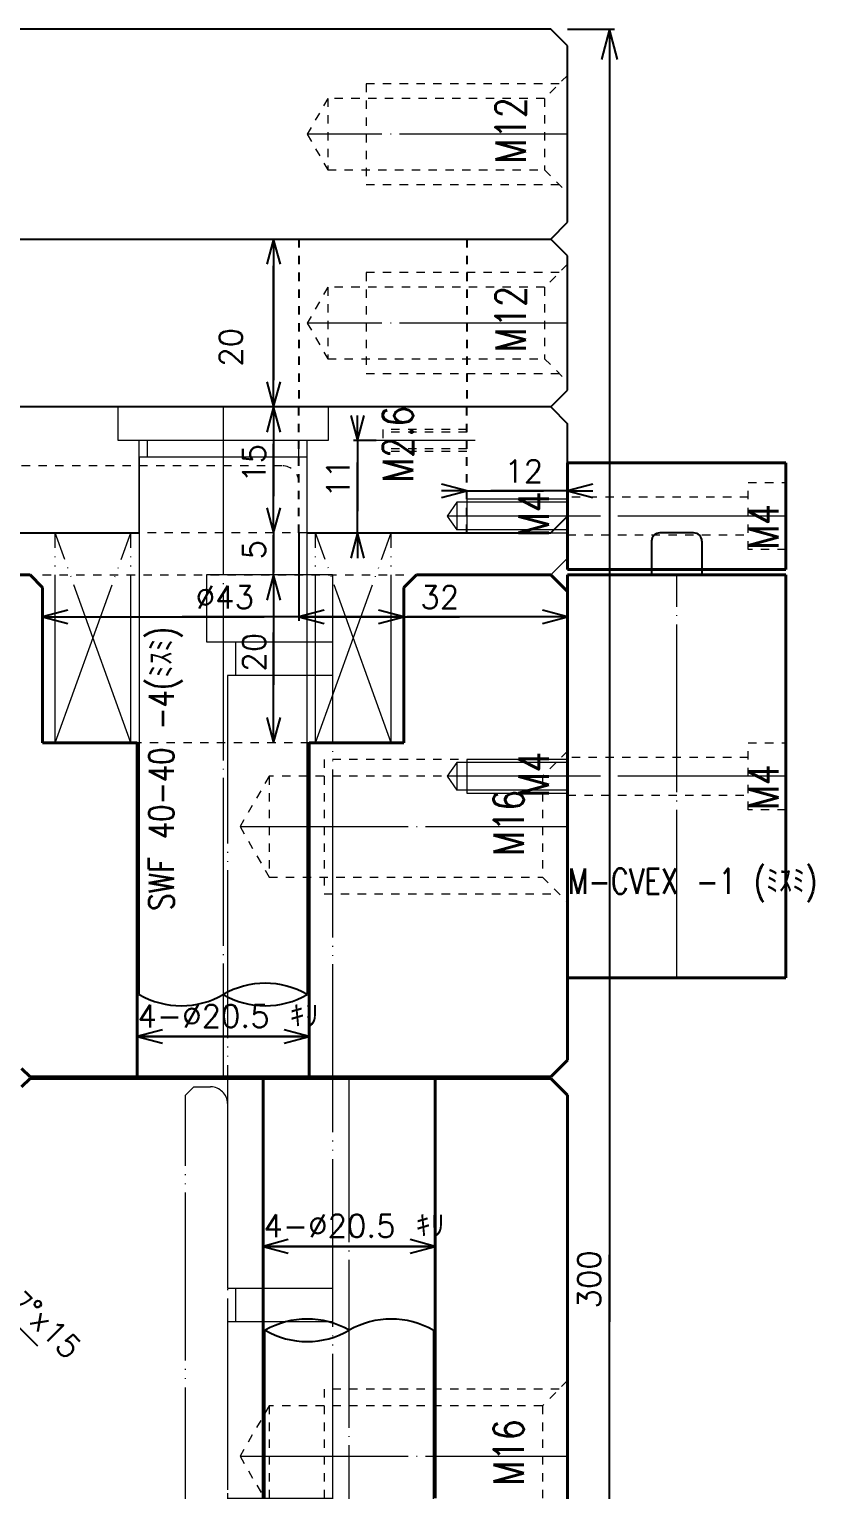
# Model space of a CAD drawing. Extents: x -178 to 604, y -587 to 345.
# Drawn here: x 510.9 to 604.3, y -449 to -275 of the extents above; entities that cross this region are included whole.
import ezdxf

# ---------------------------------------------------------------- set-up
doc = ezdxf.new("R2010")
doc.units = 0
doc.header["$MEASUREMENT"] = 0
for name, pattern in [('BORDER', [22, 20, -1, 0, -1]), ('DIVIDE', [23, 20, -1, 0, -1, 0, -1]), ('STITCH', [2, 1, -1])]:
    doc.linetypes.add(name, pattern=pattern)
for name, color, linetype in [('11', 7, 'Continuous'), ('15', 7, 'Continuous'), ('20', 7, 'Continuous'), ('25', 7, 'Continuous'), ('寸法線', 7, 'Continuous')]:
    doc.layers.add(name, color=color, linetype=linetype)
doc.styles.get("Standard").update_dxf_attribs({"font": 'txt', "bigfont": 'extfont'})
doc.dimstyles.new('VELDIM0', dxfattribs={"dimtxt": 2.69875, "dimasz": 3.000166, "dimexe": 0.5, "dimexo": 0.0625, "dimgap": 0.09, "dimtad": 0, "dimdec": 3, "dimdsep": 46, "dimtxsty": 'Standard', "dimcen": 0.09, "dimdle": 3, "dimadec": 0, "dimazin": 0, "dimtfac": 1, "dimtdec": 4, "dimtofl": 0, "dimtmove": 0, "dimatfit": 3, "dimfxl": 1, "dimtolj": 1, "dimtzin": 0, "dimarcsym": 0})
doc.dimstyles.new('VELDIM1', dxfattribs={"dimtxt": 2.69875, "dimasz": 3.000166, "dimexe": 0.5, "dimexo": 0.0625, "dimgap": 0.09, "dimtad": 0, "dimdec": 3, "dimdsep": 46, "dimtxsty": 'Standard', "dimcen": 0.09, "dimdle": 2, "dimadec": 0, "dimazin": 0, "dimtfac": 1, "dimtdec": 4, "dimtofl": 0, "dimtmove": 0, "dimatfit": 3, "dimfxl": 1, "dimtolj": 1, "dimtzin": 0, "dimarcsym": 0})
doc.dimstyles.new('VELDIM16', dxfattribs={"dimtxt": 2.69875, "dimasz": 3.600199, "dimexe": 0.6, "dimexo": 0.0625, "dimgap": 0.09, "dimtad": 0, "dimdec": 3, "dimdsep": 46, "dimtxsty": 'Standard', "dimcen": 0.09, "dimdle": 2.4, "dimadec": 0, "dimazin": 0, "dimtfac": 1, "dimtdec": 4, "dimtofl": 0, "dimtmove": 0, "dimatfit": 3, "dimfxl": 1, "dimtolj": 1, "dimtzin": 0, "dimarcsym": 0})
doc.dimstyles.new('VELDIM2', dxfattribs={"dimtxt": 2.69875, "dimasz": 3.000166, "dimexe": 1.25, "dimexo": 0.0625, "dimgap": 0.09, "dimtad": 0, "dimdec": 3, "dimdsep": 46, "dimtxsty": 'Standard', "dimcen": 0.09, "dimdle": 5, "dimadec": 0, "dimazin": 0, "dimtfac": 1, "dimtdec": 4, "dimtofl": 0, "dimtmove": 0, "dimatfit": 3, "dimfxl": 1, "dimtolj": 1, "dimtzin": 0, "dimarcsym": 0})

# ---------------------------------------------------------------- blocks, each defined once
blk = doc.blocks.new('CLUMP49')
at = {"layer": '11', "lineweight": 5}
for p, q in [((561.8, -331.35), (560.65, -333)), ((561.8, -331.35), (561.8, -334.65)), ((563, -331), (563, -335)), ((575, -331), (563, -331)), ((560.65, -333), (561.8, -334.65)), ((563, -335), (575, -335))]:
    blk.add_line(p, q, dxfattribs=at)
at = {"layer": '11', "color": 5, "lineweight": 5}
for p, q in [((575, -331.35), (561.8, -331.35)), ((575, -334.65), (561.8, -334.65))]:
    blk.add_line(p, q, dxfattribs=at)
at = {"layer": '11', "color": 5, "linetype": 'BORDER', "lineweight": 5}
blk.add_line((575, -333), (560.65, -333), dxfattribs=at)
blk = doc.blocks.new('CLUMP50')
at = {"layer": '25', "color": 5, "linetype": 'STITCH', "lineweight": 13}
for p, q in [((551, -281.5), (551, -293.5)), ((574, -281.5), (551, -281.5)), ((551, -293.5), (574, -293.5))]:
    blk.add_line(p, q, dxfattribs=at)
at = {"layer": '25', "linetype": 'STITCH', "lineweight": 13}
for p, q in [((575, -280.5), (572.25, -283.25)), ((575, -294.5), (575, -280.5)), ((546.45, -283.25), (544, -287.5)), ((546.45, -283.25), (546.45, -291.75)), ((572.25, -283.25), (546.45, -283.25)), ((572.25, -283.25), (572.25, -291.75)), ((544, -287.5), (546.45, -291.75)), ((546.45, -291.75), (572.25, -291.75)), ((572.25, -291.75), (575, -294.5))]:
    blk.add_line(p, q, dxfattribs=at)
at = {"layer": '25', "color": 5, "linetype": 'BORDER', "lineweight": 13}
blk.add_line((575, -287.5), (544, -287.5), dxfattribs=at)
blk = doc.blocks.new('*D82')
at = {"color": 0}
for p, q in [((540, -320), (539.2, -323)), ((540, -320), (540, -320)), ((540, -320), (540, -324.38)), ((540, -320), (540, -330.62)), ((540, -320), (540, -322)), ((540.8, -323), (540, -320)), ((540, -335), (540, -324.38)), ((539.2, -332), (540, -335)), ((540, -335), (540, -330.62)), ((540, -335), (540.8, -332)), ((540, -335), (540, -333)), ((540, -335), (540, -335))]:
    blk.add_line(p, q, dxfattribs=at)
blk.add_text('15', height=2.699, rotation=90, dxfattribs=at).set_placement((539.02, -329.03))
blk = doc.blocks.new('CLUMP51')
at = {"layer": '11', "lineweight": 40}
for p, q in [((575, -326.65), (601, -326.65)), ((575, -339.35), (575, -326.65)), ((601, -339.35), (601, -326.65)), ((575, -339.35), (601, -339.35))]:
    blk.add_line(p, q, dxfattribs=at)
at = {"layer": '11', "linetype": 'STITCH', "lineweight": 13}
for p, q in [((596.5, -329), (601, -329)), ((596.5, -337), (596.5, -329)), ((596.5, -330.75), (575, -330.75)), ((575, -335.25), (596.5, -335.25)), ((601, -337), (596.5, -337))]:
    blk.add_line(p, q, dxfattribs=at)
at = {"layer": '11', "color": 5, "linetype": 'BORDER', "lineweight": 5}
blk.add_line((601, -333), (575, -333), dxfattribs=at)
blk = doc.blocks.new('*D84')
at = {"color": 0}
for p, q in [((539.2, -332), (540, -335)), ((540, -335), (540, -332)), ((540, -335), (540.8, -332)), ((540, -335), (540, -335)), ((540, -335), (540, -335.26)), ((540, -335), (540, -339.74)), ((540, -340), (540, -335.26)), ((540, -340), (539.2, -343)), ((540, -340), (540, -339.74)), ((540, -340), (540, -340)), ((540, -340), (540, -343)), ((540.8, -343), (540, -340))]:
    blk.add_line(p, q, dxfattribs=at)
blk.add_text('5', height=2.7, rotation=90, dxfattribs=at).set_placement((539.02, -338.16))
blk = doc.blocks.new('*D85')
at = {"color": 0}
for p, q in [((543, -335), (543, -345.5)), ((575, -340), (575, -345.5)), ((546, -344.2), (543, -345)), ((575, -345), (572, -344.2)), ((543, -345), (562.12, -345)), ((543, -345), (555.88, -345)), ((543, -345), (546, -345)), ((543, -345), (546, -345.8)), ((575, -345), (555.88, -345)), ((575, -345), (562.12, -345)), ((575, -345), (572, -345)), ((572, -345.8), (575, -345))]:
    blk.add_line(p, q, dxfattribs=at)
blk.add_text('32', height=2.699, dxfattribs=at).set_placement((557.47, -344.02))
blk = doc.blocks.new('*D86')
at = {"color": 0}
for p, q in [((540, -340), (539.2, -343)), ((540, -340), (540, -340)), ((540, -340), (540, -346.88)), ((540, -340), (540, -353.12)), ((540, -340), (540, -343)), ((540.8, -343), (540, -340)), ((540, -360), (540, -346.88)), ((540, -360), (540, -353.12)), ((539.2, -357), (540, -360)), ((540, -360), (540, -357)), ((540, -360), (540.8, -357)), ((540, -360), (540, -360))]:
    blk.add_line(p, q, dxfattribs=at)
blk.add_text('20', height=2.699, rotation=90, dxfattribs=at).set_placement((539.02, -351.53))
blk = doc.blocks.new('*D87')
at = {"color": 0}
for p, q in [((515.5, -344.2), (512.5, -345)), ((555.5, -345), (552.5, -344.2)), ((512.5, -345), (512.5, -345)), ((512.5, -345), (538.87, -345)), ((512.5, -345), (529.13, -345)), ((512.5, -345), (514.5, -345)), ((512.5, -345), (515.5, -345.8)), ((555.5, -345), (529.13, -345)), ((555.5, -345), (538.87, -345)), ((552.5, -345.8), (555.5, -345)), ((555.5, -345), (553.5, -345)), ((555.5, -345), (555.5, -345))]:
    blk.add_line(p, q, dxfattribs=at)
blk.add_text('%%c43', height=2.699, dxfattribs=at).set_placement((530.72, -344.02))
blk = doc.blocks.new('*D88')
at = {"color": 0}
for p, q in [((563, -330), (560, -329.2)), ((563, -330), (560, -330)), ((560, -330.8), (563, -330)), ((563, -330), (563, -330)), ((563, -330), (572.12, -330)), ((563, -330), (565.88, -330)), ((575, -330), (565.88, -330)), ((575, -330), (572.12, -330)), ((578, -329.2), (575, -330)), ((575, -330), (575, -330)), ((575, -330), (578, -330)), ((575, -330), (578, -330.8))]:
    blk.add_line(p, q, dxfattribs=at)
blk.add_text('12', height=2.699, dxfattribs=at).set_placement((567.47, -329.02))
blk = doc.blocks.new('*D90')
at = {"color": 0}
for p, q in [((549.2, -321), (550, -324)), ((550, -324), (550, -321)), ((550, -324), (550.8, -321)), ((552.19, -324), (549.5, -324)), ((550, -324), (550, -326.6)), ((550, -324), (550, -332.4)), ((550, -335), (550, -326.6)), ((550, -335), (550, -332.4)), ((550, -335), (549.2, -338)), ((550, -335), (550, -335)), ((550, -335), (550, -338)), ((550.8, -338), (550, -335))]:
    blk.add_line(p, q, dxfattribs=at)
blk.add_text('11', height=2.699, rotation=90, dxfattribs=at).set_placement((549.02, -330.81))
blk = doc.blocks.new('CLUMP55')
at = {"layer": '25', "linetype": 'STITCH', "lineweight": 5}
for p, q in [((575, -436), (572, -439)), ((575, -454), (575, -436)), ((539.46, -439), (536, -445)), ((572, -439), (539.46, -439)), ((539.46, -439), (539.46, -451)), ((572, -439), (572, -451)), ((536, -445), (539.46, -451)), ((539.46, -451), (572, -451)), ((572, -451), (575, -454))]:
    blk.add_line(p, q, dxfattribs=at)
at = {"layer": '25', "color": 5, "linetype": 'STITCH', "lineweight": 5}
for p, q in [((574, -437), (546, -437)), ((546, -437), (546, -453)), ((546, -453), (574, -453))]:
    blk.add_line(p, q, dxfattribs=at)
at = {"layer": '25', "color": 5, "linetype": 'BORDER', "lineweight": 5}
blk.add_line((536, -445), (575, -445), dxfattribs=at)
blk = doc.blocks.new('*D115')
at = {"color": 0}
for p, q in [((526.75, -394.2), (523.75, -395)), ((544.25, -395), (541.25, -394.2)), ((523.75, -395), (523.75, -395)), ((544.25, -395), (523.75, -395)), ((523.75, -395), (544.25, -395)), ((523.75, -395), (523.75, -395)), ((523.75, -395), (526.75, -395)), ((523.75, -395), (526.75, -395.8)), ((544.25, -395), (541.25, -395)), ((541.25, -395.8), (544.25, -395)), ((544.25, -395), (544.25, -395)), ((544.25, -395), (544.25, -395))]:
    blk.add_line(p, q, dxfattribs=at)
blk.add_text('4-%%c20.5 ｷﾘ', height=2.6987, dxfattribs=at).set_placement((523.79, -393.91))
blk = doc.blocks.new('*D116')
at = {"color": 0}
for p, q in [((541.75, -419.2), (538.75, -420)), ((559.25, -420), (556.25, -419.2)), ((538.75, -420), (538.75, -420)), ((559.25, -420), (538.75, -420)), ((538.75, -420), (559.25, -420)), ((538.75, -420), (538.75, -420)), ((538.75, -420), (541.75, -420)), ((538.75, -420), (541.75, -420.8)), ((559.25, -420), (556.25, -420)), ((556.25, -420.8), (559.25, -420)), ((559.25, -420), (559.25, -420)), ((559.25, -420), (559.25, -420))]:
    blk.add_line(p, q, dxfattribs=at)
blk.add_text('4-%%c20.5 ｷﾘ', height=2.6987, dxfattribs=at).set_placement((538.79, -418.91))
blk = doc.blocks.new('*D453')
at = {"color": 0}
for p, q in [((540, -300), (539.2, -303)), ((540, -300), (540, -300)), ((540, -300), (540, -303.2)), ((540, -300), (540, -316.8)), ((540, -300), (540, -303)), ((540.8, -303), (540, -300)), ((540, -320), (540, -303.2)), ((539.2, -317), (540, -320)), ((540, -320), (540, -316.8)), ((540, -320), (540, -317)), ((540, -320), (540.8, -317)), ((540, -320), (540, -320))]:
    blk.add_line(p, q, dxfattribs=at)
blk.add_text('20', height=2.699, rotation=90, dxfattribs=at).set_placement((536.26, -315.21))
blk = doc.blocks.new('CLUMP234')
at = {"layer": '25', "color": 5, "linetype": 'STITCH', "lineweight": 13}
for p, q in [((551, -304), (551, -316)), ((574, -304), (551, -304)), ((551, -316), (574, -316))]:
    blk.add_line(p, q, dxfattribs=at)
at = {"layer": '25', "linetype": 'STITCH', "lineweight": 13}
for p, q in [((575, -303), (572.25, -305.75)), ((575, -317), (575, -303)), ((546.45, -305.75), (544, -310)), ((546.45, -305.75), (546.45, -314.25)), ((572.25, -305.75), (546.45, -305.75)), ((572.25, -305.75), (572.25, -314.25)), ((544, -310), (546.45, -314.25)), ((546.45, -314.25), (572.25, -314.25)), ((572.25, -314.25), (575, -317))]:
    blk.add_line(p, q, dxfattribs=at)
at = {"layer": '25', "color": 5, "linetype": 'BORDER', "lineweight": 13}
blk.add_line((575, -310), (544, -310), dxfattribs=at)
blk = doc.blocks.new('*D577')
at = {"color": 0}
for p, q in [((502.12, -422.12), (511.89, -431.86)), ((504.82, -423.67), (502.12, -422.12)), ((502.12, -422.12), (503.68, -424.81))]:
    blk.add_line(p, q, dxfattribs=at)
blk.add_text('3-M6 ﾀｯﾌ%%dx15', height=2.6987, rotation=315.0742, dxfattribs=at).set_placement((497, -415.25))
blk = doc.blocks.new('CLUMP356')
at = {"layer": '11', "color": 3, "linetype": 'DIVIDE', "lineweight": 5}
for p, q in [((529.5, -402), (530.5, -401)), ((530.5, -401), (532.5, -401)), ((529.5, -480), (529.5, -402)), ((534.5, -403), (534.5, -490)), ((527, -480), (529.5, -480)), ((527, -490), (527, -480)), ((534.5, -490), (527, -490))]:
    blk.add_line(p, q, dxfattribs=at)
blk.add_arc((532.5, -403), 2, 0, 90, dxfattribs=at)
blk = doc.blocks.new('CLUMP384')
at = {"layer": '20', "linetype": 'STITCH', "lineweight": 5}
for p, q in [((575, -361), (572, -364)), ((575, -379), (575, -361)), ((539.46, -364), (536, -370)), ((572, -364), (539.46, -364)), ((539.46, -364), (539.46, -376)), ((572, -364), (572, -376)), ((536, -370), (539.46, -376)), ((539.46, -376), (572, -376)), ((572, -376), (575, -379))]:
    blk.add_line(p, q, dxfattribs=at)
at = {"layer": '20', "color": 5, "linetype": 'STITCH', "lineweight": 5}
for p, q in [((574, -362), (546, -362)), ((546, -362), (546, -378)), ((546, -378), (574, -378))]:
    blk.add_line(p, q, dxfattribs=at)
at = {"layer": '20', "color": 5, "linetype": 'BORDER', "lineweight": 5}
blk.add_line((536, -370), (575, -370), dxfattribs=at)
blk = doc.blocks.new('CLUMP385')
at = {"layer": '11', "lineweight": 5}
for p, q in [((561.8, -362.35), (560.65, -364)), ((561.8, -362.35), (561.8, -365.65)), ((563, -362), (563, -366)), ((575, -362), (563, -362)), ((560.65, -364), (561.8, -365.65)), ((563, -366), (575, -366))]:
    blk.add_line(p, q, dxfattribs=at)
at = {"layer": '11', "color": 5, "lineweight": 5}
for p, q in [((575, -362.35), (561.8, -362.35)), ((575, -365.65), (561.8, -365.65))]:
    blk.add_line(p, q, dxfattribs=at)
at = {"layer": '11', "color": 5, "linetype": 'BORDER', "lineweight": 5}
blk.add_line((575, -364), (560.65, -364), dxfattribs=at)
blk = doc.blocks.new('*D727')
at = {"color": 0}
for p, q in [((575, -275), (580.6, -275)), ((580, -275), (579.04, -278.6)), ((580, -275), (580, -421)), ((580, -275), (580, -429)), ((580, -275), (580, -277.4)), ((580.96, -278.6), (580, -275)), ((580, -575), (580, -421)), ((580, -575), (580, -429)), ((579.04, -571.4), (580, -575)), ((580, -575), (580.96, -571.4)), ((580, -575), (580, -572.6)), ((575, -575), (580.6, -575))]:
    blk.add_line(p, q, dxfattribs=at)
blk.add_text('300', height=2.699, rotation=90, dxfattribs=at).set_placement((578.92, -427.41))
blk = doc.blocks.new('CLUMP393')
at = {"layer": '11', "color": 3, "linetype": 'DIVIDE', "lineweight": 5}
for p, q in [((547, -340), (532, -340)), ((532, -340), (532, -348)), ((547, -340), (547, -490)), ((532, -348), (547, -348)), ((535.5, -352), (535.5, -348)), ((534.5, -352), (534.5, -425)), ((547, -352), (534.5, -352)), ((534.5, -425), (547, -425)), ((535.5, -429), (535.5, -425)), ((534.5, -429), (534.5, -450)), ((547, -429), (534.5, -429)), ((534.5, -450), (547, -450)), ((535.5, -454), (535.5, -450)), ((534.5, -454), (534.5, -479)), ((547, -454), (534.5, -454)), ((534.5, -479), (535.85, -484.04)), ((534.5, -479), (547, -479)), ((539.71, -487), (547, -487))]:
    blk.add_line(p, q, dxfattribs=at)
blk.add_arc((539.71, -483), 4, 195, 270, dxfattribs=at)
blk = doc.blocks.new('CLUMP394')
at = {"layer": '11', "lineweight": 25}
for p, q in [((590, -335), (586, -335)), ((585, -336), (585, -340)), ((591, -336), (591, -340))]:
    blk.add_line(p, q, dxfattribs=at)
at = {"layer": '11', "lineweight": 40}
for p, q in [((575, -388), (575, -340)), ((575, -340), (601, -340)), ((601, -388), (601, -340)), ((575, -388), (601, -388))]:
    blk.add_line(p, q, dxfattribs=at)
at = {"layer": '11', "color": 5, "linetype": 'BORDER', "lineweight": 5}
for p, q in [((588, -388), (588, -340)), ((601, -364), (575, -364))]:
    blk.add_line(p, q, dxfattribs=at)
at = {"layer": '11', "linetype": 'STITCH', "lineweight": 13}
for p, q in [((596.5, -368), (596.5, -360)), ((596.5, -360), (601, -360)), ((596.5, -361.75), (575, -361.75)), ((575, -366.25), (596.5, -366.25)), ((601, -368), (596.5, -368))]:
    blk.add_line(p, q, dxfattribs=at)
at = {"layer": '11', "lineweight": 25}
for centre, start, end in [((586, -336), 90, 180), ((590, -336), 0, 90)]:
    blk.add_arc(centre, 1, start, end, dxfattribs=at)

msp = doc.modelspace()

# ---------------------------------------------------------------- linework, layer by layer
at = {"layer": '11', "lineweight": 13}
for p, q in [((521.5, -320), (546.5, -320)), ((521.5, -324), (521.5, -320)), ((546.5, -320), (546.5, -324)), ((546.5, -324), (521.5, -324)), ((525, -326), (525, -324)), ((543, -326), (543, -324)), ((544, -326), (524, -326)), ((524, -326), (524, -390)), ((544, -390), (544, -326)), ((539, -524), (539, -430)), ((559, -430), (559, -524))]:
    msp.add_line(p, q, dxfattribs=at)
at = {"layer": '11', "color": 5, "linetype": 'BORDER', "lineweight": 5}
for p, q in [((534, -320), (534, -400)), ((564.0066, -324), (552.187, -324)), ((549, -530), (549, -400))]:
    msp.add_line(p, q, dxfattribs=at)
at = {"layer": '11', "linetype": 'STITCH', "lineweight": 13}
for p, q in [((563, -322.7), (553, -322.7)), ((553, -322.7), (553, -324)), ((553, -325.3), (553, -324)), ((563, -325.3), (553, -325.3))]:
    msp.add_line(p, q, dxfattribs=at)
at = {"layer": '11', "color": 5, "linetype": 'STITCH', "lineweight": 13}
for p, q in [((563, -323), (553, -323)), ((563, -325), (553, -325))]:
    msp.add_line(p, q, dxfattribs=at)
at = {"layer": '11', "color": 5, "linetype": 'DIVIDE', "lineweight": 5}
for p, q in [((514, -360), (514, -335)), ((523, -360), (514, -335)), ((514, -360), (523, -335)), ((523, -360), (523, -335)), ((545, -360), (545, -335)), ((545, -360), (554, -335)), ((554, -360), (545, -335)), ((554, -360), (554, -335))]:
    msp.add_line(p, q, dxfattribs=at)
at = {"layer": '11', "lineweight": 25}
for centre, start, end in [((539, -398.6603), 60, 120), ((529, -381.3397), 240, 300), ((539, -381.3397), 240, 300), ((544, -438.6603), 60, 120), ((554, -438.6603), 60, 120), ((544, -421.3397), 240, 300)]:
    msp.add_arc(centre, 10, start, end, dxfattribs=at)
at = {"layer": '15', "linetype": 'STITCH', "lineweight": 25}
for p, q in [((543, -300), (543, -320)), ((563, -300), (563, -320)), ((543, -335), (543, -320)), ((563, -335), (563, -320))]:
    msp.add_line(p, q, dxfattribs=at)
at = {"layer": '15', "linetype": 'STITCH', "lineweight": 13}
msp.add_line((541, -327), (479.45, -327), dxfattribs=at)
msp.add_arc((541, -329), 2, 0, 90, dxfattribs=at)
at = {"layer": '20', "lineweight": 25}
for p, q in [((573, -275), (450, -275)), ((575, -277), (573, -275)), ((575, -298), (575, -277)), ((573, -300), (575, -298)), ((425, -300), (573, -300)), ((575, -302), (573, -300)), ((575, -318), (575, -302)), ((573, -320), (575, -318)), ((573, -320), (470, -320)), ((573, -320), (575, -322)), ((575, -333), (575, -322)), ((573, -335), (575, -333)), ((470, -335), (524, -335)), ((544, -335), (573, -335))]:
    msp.add_line(p, q, dxfattribs=at)
at = {"layer": '20', "lineweight": 13}
for p, q in [((524, -335), (524, -324)), ((544, -335), (544, -324)), ((575, -338), (575, -335)), ((573, -340), (575, -338))]:
    msp.add_line(p, q, dxfattribs=at)
at = {"layer": '20', "linetype": 'STITCH', "lineweight": 13}
for p, q in [((544, -335), (524, -335)), ((512.5, -340), (555.5, -340)), ((544.25, -360), (523.75, -360))]:
    msp.add_line(p, q, dxfattribs=at)
at = {"layer": '20', "lineweight": 40}
for p, q in [((476.2, -340), (511, -340)), ((511, -340), (512.5, -341.5)), ((557, -340), (555.5, -341.5)), ((557, -340), (573, -340)), ((575, -342), (573, -340)), ((512.5, -360), (512.5, -341.5)), ((555.5, -360), (555.5, -341.5)), ((575, -342), (575, -397.8)), ((523.75, -360), (512.5, -360)), ((544.25, -360), (555.5, -360)), ((575, -397.8), (573, -399.8)), ((511, -399.8), (510, -398.8)), ((511, -399.8), (573, -399.8))]:
    msp.add_line(p, q, dxfattribs=at)
at = {"layer": '20', "color": 1, "lineweight": 40}
for p, q in [((523.75, -360), (523.75, -399.8)), ((544.25, -360), (544.25, -399.8))]:
    msp.add_line(p, q, dxfattribs=at)
at = {"layer": '25', "lineweight": 40}
for p, q in [((511, -400), (510, -401)), ((511, -400), (573, -400)), ((573, -400), (575, -402)), ((575, -402), (575, -488))]:
    msp.add_line(p, q, dxfattribs=at)
at = {"layer": '25', "color": 1, "lineweight": 40}
for p, q in [((538.75, -400), (538.75, -450)), ((559.25, -400), (559.25, -450))]:
    msp.add_line(p, q, dxfattribs=at)

# ---------------------------------------------------------------- block references
at = {"layer": '11', "lineweight": 40}
for name in ['CLUMP50', 'CLUMP234']:
    msp.add_blockref(name, (0, 0), dxfattribs=at)
at = {"layer": '11', "linetype": 'DIVIDE', "lineweight": 5}
for name in ['CLUMP51', 'CLUMP394']:
    msp.add_blockref(name, (0, 0), dxfattribs=at)
at = {"layer": '11', "linetype": 'STITCH', "lineweight": 13}
for name in ['CLUMP49', 'CLUMP385']:
    msp.add_blockref(name, (0, 0), dxfattribs=at)
at = {"layer": '11', "color": 3, "linetype": 'DIVIDE', "lineweight": 5}
for name in ['CLUMP393', 'CLUMP356']:
    msp.add_blockref(name, (0, 0), dxfattribs=at)
at = {"layer": '20', "lineweight": 40}
msp.add_blockref('CLUMP384', (0, 0), dxfattribs=at)
at = {"layer": '25', "linetype": 'STITCH', "lineweight": 25}
msp.add_blockref('CLUMP55', (0, 0), dxfattribs=at)

# ---------------------------------------------------------------- texts
at = {"layer": '寸法線', "lineweight": 13, "char_height": 3.59833, "attachment_point": 1, "rotation": 90}
for s, insert, width in [('\\W0.8;M12', (566.4109, -291), 8.05), ('\\W0.8;M12', (566.4109, -313.5), 8.05), ('\\W0.8;M2.6', (553, -329), 11.5)]:
    msp.add_mtext(s, dxfattribs=dict(at, insert=insert, width=width))
at = {"layer": '寸法線', "lineweight": 5, "attachment_point": 1, "rotation": 90}
for s, insert, char_height, width in [('\\W0.8;M4', (569.1609, -335.5), 3.59833, 5.75), ('\\W0.8;M4', (569.1609, -335.5), 3.59833, 5.75), ('\\W0.8;M4', (596.5, -337), 3.59833, 5.75), ('\\W0.8;M4', (569.1609, -366.5), 3.59833, 5.75), ('\\W0.8;M4', (569.1609, -366.5), 3.59833, 5.75), ('\\W0.8;M4', (596.5, -368), 3.59833, 5.75), ('\\W0.8;M16', (566.1924, -373.4846), 3.57895, 8.014519), ('\\W0.8;M16', (566.1924, -448.4846), 3.57895, 8.014519)]:
    msp.add_mtext(s, dxfattribs=dict(at, insert=insert, char_height=char_height, width=width))
at = {"layer": '寸法線', "linetype": 'STITCH', "lineweight": 13, "insert": (525.1341, -380), "char_height": 2.998611, "width": 40.25, "attachment_point": 1, "rotation": 90}
msp.add_mtext('\\W0.8;SWF 40-40 -4(ﾐｽﾐ)', dxfattribs=at)
at = {"layer": '寸法線', "lineweight": 25, "insert": (575, -375), "char_height": 2.998611, "width": 34.5, "attachment_point": 1}
msp.add_mtext('\\W0.8;M-CVEX -1 (ﾐｽﾐ)', dxfattribs=at)

# ---------------------------------------------------------------- dimensions: what is measured, and where the dimension line sits
at = {"layer": '寸法線', "color": 5, "lineweight": 5}
for base, p1, p2, dimstyle, picture, middle in [((580, -575), (575, -575), (575, -275), 'VELDIM16', '*D727', (580, -425)), ((540, -320), (540, -320), (540, -335), 'VELDIM1', '*D82', (540, -327.5)), ((550, -335), (550, -335), (552.187, -324), 'VELDIM0', '*D90', (550, -329.5)), ((540, -335), (540, -335), (540, -340), 'VELDIM0', '*D84', (540, -337.5)), ((540, -360), (540, -360), (540, -340), 'VELDIM0', '*D86', (540, -350))]:
    dim = msp.add_linear_dim(base=base, p1=p1, p2=p2, angle=90, dimstyle=dimstyle, dxfattribs=at)
    dim.commit()
    dim.dimension.update_dxf_attribs({"geometry": picture, "text_midpoint": middle, "dimtype": 128})
at = {"layer": '寸法線', "color": 1, "lineweight": 5}
dim = msp.add_linear_dim(base=(540, -300), p1=(540, -300), p2=(540, -320), angle=90, dimstyle='VELDIM0', dxfattribs=at)
dim.commit()
dim.dimension.update_dxf_attribs({"geometry": '*D453', "text_midpoint": (540, -310), "dimtype": 128})
at = {"layer": '寸法線', "color": 5, "lineweight": 5}
for base, p1, p2, picture, middle in [((575, -330), (575, -330), (563, -330), '*D88', (569, -330)), ((575, -345), (575, -340), (543, -335), '*D85', (559, -345))]:
    dim = msp.add_linear_dim(base=base, p1=p1, p2=p2, dimstyle='VELDIM0', dxfattribs=at)
    dim.commit()
    dim.dimension.update_dxf_attribs({"geometry": picture, "text_midpoint": middle, "dimtype": 128})
dim = msp.add_linear_dim(base=(555.5, -345), p1=(555.5, -345), p2=(512.5, -345), text='%%c<>', dimstyle='VELDIM1', dxfattribs=at)
dim.commit()
dim.dimension.update_dxf_attribs({"geometry": '*D87', "text_midpoint": (534, -345), "dimtype": 128})
at = {"layer": '寸法線', "color": 1, "lineweight": 5}
for base, p1, p2, picture, middle in [((544.25, -395), (544.25, -395), (523.75, -395), '*D115', (534, -395)), ((559.25, -420), (559.25, -420), (538.75, -420), '*D116', (549, -420))]:
    dim = msp.add_linear_dim(base=base, p1=p1, p2=p2, text='4-%%c<> ｷﾘ', dimstyle='VELDIM0', dxfattribs=at)
    dim.commit()
    dim.dimension.update_dxf_attribs({"geometry": picture, "text_midpoint": middle, "dimtype": 128})
at = {"layer": '寸法線', "color": 5, "lineweight": 5}
dim = msp.add_diameter_dim_2p(p1=(497.8759, -417.8814), p2=(502.1241, -422.1186), text='3-M<> ﾀｯﾌ%%dx15', dimstyle='VELDIM2', dxfattribs=at)
dim.commit()
dim.dimension.update_dxf_attribs({"geometry": '*D577', "text_midpoint": (489.3981, -423.9944), "dimtype": 131})

doc.saveas('drawing.dxf')
